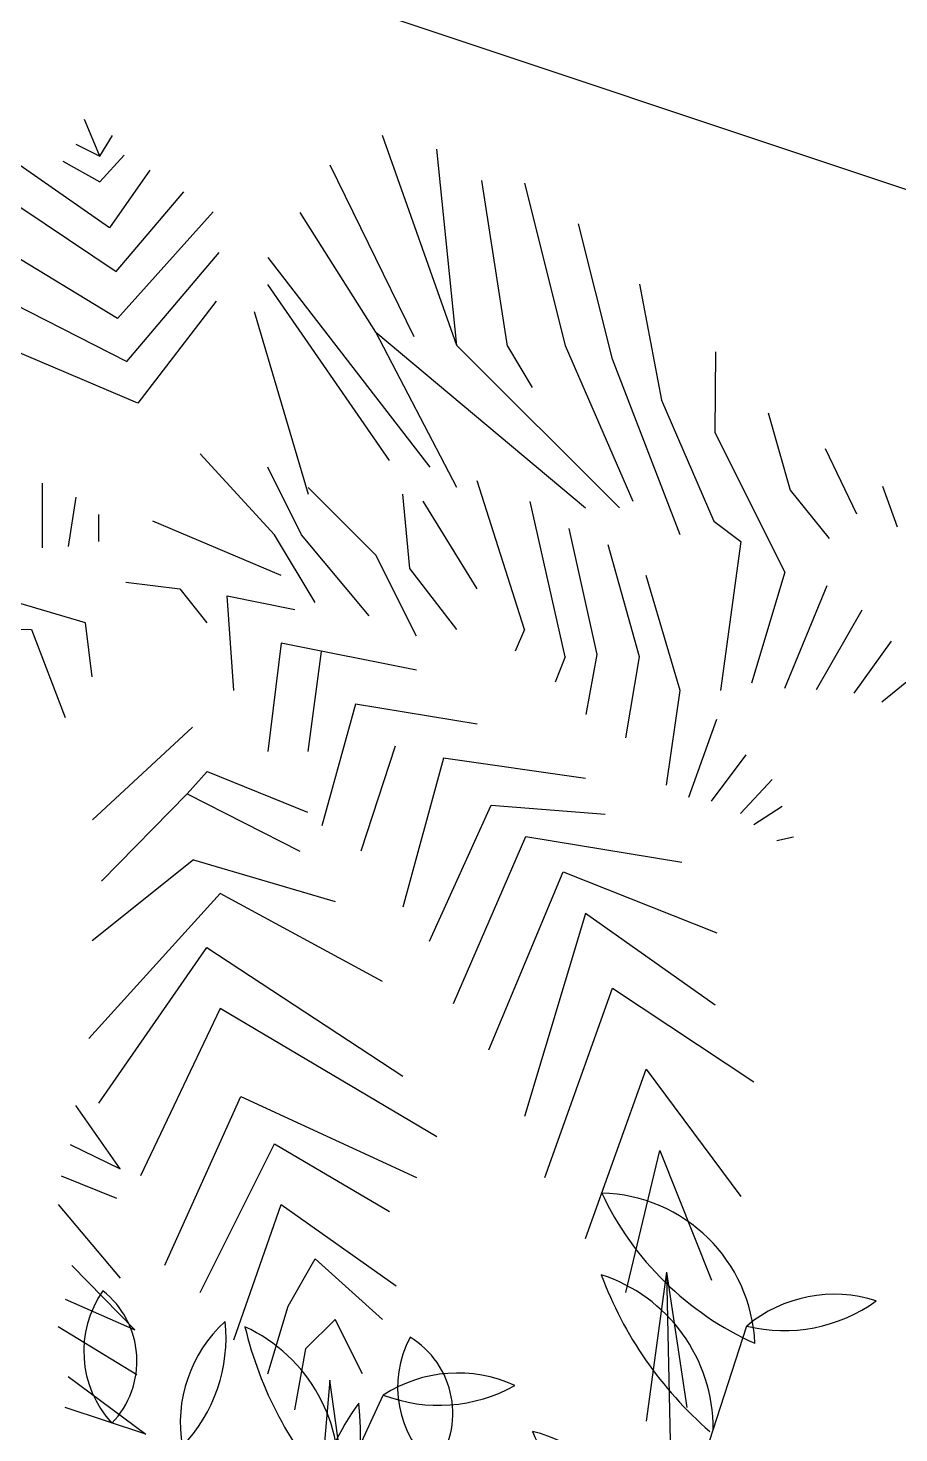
# Model space of a CAD drawing. Header units: inches. Extents: x -177 to 2825, y -2046 to -803.
# Drawn here: x 2236.18 to 2247.74, y -1225.18 to -1206.54 of the extents above; entities that cross this region are included whole.
import ezdxf

# ---------------------------------------------------------------- set-up
doc = ezdxf.new("R2010")
doc.units = ezdxf.units.IN
doc.header["$MEASUREMENT"] = 0

# ---------------------------------------------------------------- blocks, each defined once
blk = doc.blocks.new('A$C69026C4B')
for p, q in [((237.81, 716.97), (232.65, 729.35)), ((229.71, 721.02), (237.81, 716.97)), ((237.81, 716.97), (242.09, 723.95)), ((358.34, 653.15), (333.26, 723.95)), ((241.14, 692.84), (208.36, 715.62)), ((225.35, 715.22), (237.81, 708.32)), ((237.81, 708.32), (246.02, 717.28)), ((358.34, 653.15), (351.51, 719.27)), ((192.01, 712.44), (243.4, 678.07)), ((254.75, 712.28), (241.14, 692.84)), ((343.89, 656.09), (315.56, 713.87)), ((375.4, 652.91), (366.67, 708.79)), ((381.12, 707.84), (394.85, 653.15)), ((243.8, 662.28), (176.05, 703.31)), ((243.4, 678.07), (266.18, 704.9)), ((276.11, 698.23), (243.8, 662.28)), ((330.95, 657.67), (305.47, 697.92)), ((410.81, 648.55), (399.38, 694.19)), ((178.28, 682.76), (246.98, 647.75)), ((246.98, 647.75), (278.09, 684.5)), ((294.52, 682.76), (349.21, 612.11)), ((335.56, 614.41), (294.52, 673.63)), ((419.93, 673.79), (427.32, 634.73)), ((277.06, 668.07), (250.63, 633.7)), ((289.92, 664.58), (308.17, 602.98)), ((250.63, 633.7), (194.23, 657.67)), ((358.34, 605.29), (330.95, 657.67)), ((330.95, 657.67), (401.68, 598.38)), ((413.11, 598.38), (358.34, 653.15)), ((375.4, 652.91), (383.66, 639.02)), ((394.85, 653.15), (417.63, 600.68)), ((445.41, 623.78), (445.65, 651.01)), ((433.59, 589.25), (410.81, 648.55)), ((427.32, 634.73), (445.02, 593.86)), ((463.27, 630.37), (470.73, 604.33)), ((468.99, 576.71), (445.41, 623.78)), ((296.74, 589.25), (271.66, 616.64)), ((482.56, 618.38), (493.12, 596.4)), ((305.87, 589.25), (294.52, 612.11)), ((218.52, 584.97), (218.52, 606.72)), ((381.12, 557.34), (365.16, 607.51)), ((227.33, 585.36), (229.87, 602.03)), ((330.95, 582.43), (308.17, 605.29)), ((342.38, 577.9), (340.08, 602.98)), ((470.73, 604.33), (483.91, 588.06)), ((501.85, 605.68), (506.85, 591.95)), ((365.16, 571.08), (346.91, 600.68)), ((394.85, 548.22), (383.02, 600.52)), ((237.49, 587.03), (237.49, 596.16)), ((299.05, 575.6), (255.71, 593.86)), ((445.02, 593.86), (454.14, 587.03)), ((310.48, 566.47), (296.74, 589.25)), ((328.73, 561.95), (305.87, 589.25)), ((396.04, 591.48), (405.57, 548.93)), ((419.93, 548.22), (409.3, 585.92)), ((454.14, 587.03), (447.24, 536.87)), ((344.69, 555.12), (330.95, 582.43)), ((358.34, 557.34), (342.38, 577.9)), ((246.58, 573.3), (264.83, 571.08)), ((433.59, 536.87), (422.16, 575.6)), ((468.99, 576.71), (457.72, 539.25)), ((232.97, 559.65), (202.57, 568.62)), ((264.83, 571.08), (273.96, 559.65)), ((283.09, 536.87), (280.79, 568.77)), ((280.79, 568.77), (303.65, 564.17)), ((468.99, 537.66), (483.2, 572.27)), ((494.86, 563.93), (479.46, 537.1)), ((235.27, 541.39), (232.97, 559.65)), ((182.17, 558.14), (214.79, 557.34)), ((214.79, 557.34), (226.14, 527.74)), ((381.12, 557.34), (378.02, 550.12)), ((299.05, 552.82), (294.52, 516.31)), ((344.69, 543.69), (299.05, 552.82)), ((308.17, 516.31), (312.62, 549.96)), ((492.32, 535.91), (504.94, 553.45)), ((394.85, 548.22), (391.44, 539.64)), ((405.57, 548.93), (401.84, 528.77)), ((415.33, 520.91), (419.93, 548.22)), ((501.61, 532.98), (513.68, 542.74)), ((429.06, 504.88), (433.59, 536.87)), ((324.13, 532.26), (312.7, 491.22)), ((365.16, 525.44), (324.13, 532.26)), ((436.52, 500.91), (446.05, 527.18)), ((235.35, 493.21), (269.12, 524.48)), ((337.54, 518.05), (325.87, 482.65)), ((353.81, 514.01), (340.08, 463.84)), ((401.68, 507.18), (353.81, 514.01)), ((455.73, 515.12), (444.06, 499.56)), ((267.3, 501.94), (274.12, 509.48)), ((274.12, 509.48), (307.94, 495.83)), ((453.99, 495.35), (464.7, 506.78)), ((238.44, 472.57), (267.3, 501.94)), ((267.3, 501.94), (305.32, 482.65)), ((349.05, 452.33), (369.85, 498.21)), ((369.85, 498.21), (408.34, 495.11)), ((458.51, 491.62), (468.03, 497.81)), ((357.15, 431.3), (381.52, 487.57)), ((381.52, 487.57), (434.14, 478.92)), ((466.29, 486.3), (471.92, 487.49)), ((269.44, 479.79), (235.27, 452.49)), ((269.44, 479.79), (317.3, 465.75)), ((369.05, 415.74), (394.14, 475.67)), ((394.14, 475.67), (446.05, 455.11)), ((278.49, 468.44), (234.16, 419.47)), ((333.26, 438.76), (278.49, 468.44)), ((401.68, 461.62), (381.12, 393.2)), ((445.41, 430.74), (401.68, 461.62)), ((237.49, 397.72), (273.96, 450.19)), ((273.96, 450.19), (340.08, 406.85)), ((388.02, 372.64), (410.81, 436.54)), ((410.81, 436.54), (458.51, 404.94)), ((278.49, 429.63), (251.58, 373.19)), ((351.51, 386.37), (278.49, 429.63)), ((401.68, 352.16), (422.16, 409.15)), ((422.16, 409.15), (454.14, 366.21)), ((259.75, 343.11), (285.39, 400.02)), ((285.39, 400.02), (344.69, 372.64)), ((244.75, 375.58), (229.71, 396.93)), ((227.89, 383.75), (244.75, 375.58)), ((271.66, 333.9), (296.74, 384.07)), ((296.74, 384.07), (335.56, 361.21)), ((415.33, 333.9), (426.76, 381.77)), ((426.76, 381.77), (444.22, 338.03)), ((224.79, 373.19), (243.48, 365.65)), ((223.84, 363.51), (244.75, 338.75)), ((283.09, 317.95), (299.05, 363.51)), ((299.05, 363.51), (337.78, 336.13)), ((228.36, 343.03), (249.67, 321.28)), ((301.35, 329.3), (310.48, 345.25)), ((310.48, 345.25), (333.26, 324.78)), ((429.06, 340.73), (422.16, 290.56)), ((429.06, 340.73), (435.89, 295.09)), ((429.06, 340.73), (430.41, 278.58)), ((226.14, 331.6), (249.67, 321.28)), ((294.52, 306.52), (301.35, 329.3)), ((223.84, 322.47), (250.39, 306.28)), ((317.3, 324.78), (307.22, 314.93)), ((326.43, 306.52), (317.3, 324.78)), ((307.22, 314.93), (303.49, 294.3)), ((227.17, 305.57), (253.4, 286.12)), ((315.4, 304.38), (313.09, 276.99)), ((322.22, 256.51), (315.4, 304.38)), ((253.4, 286.12), (226.14, 295.09))]:
    blk.add_line(p, q)
at = {"linetype": 'ByBlock'}
for p, q in [((396.01, 137.4), (456.1, 322.61)), ((259.77, 140), (333.49, 299.33))]:
    blk.add_line(p, q, dxfattribs=at)
for centre, radius, start, end in [((405.93, 314.48), 52.95, 2.4729, 88.6145), ((501.15, 411.53), 103.78, 205.1527, 245.9348), ((528.65, 385.12), 129.78, 200.3878, 229.0632), ((390.16, 287.95), 54.62, 359.75, 72.0497), ((267.92, 314.02), 35.48, 144.8479, 222.8869), ((220.25, 310.8), 30.13, 316.0103, 51.7245), ((485.66, 287.14), 46.17, 72.2233, 129.8114), ((468.81, 373.68), 52.64, 256.0238, 306.0109), ((311.15, 289.91), 46.17, 132.2233, 189.8114), ((227.78, 318.59), 52.64, 316.0238, 6.0109), ((412.98, 352.74), 129.78, 193.5342, 222.2096), ((263.89, 272.79), 54.62, 352.8964, 65.1961), ((373.77, 302.02), 35.48, 151.7015, 229.7406), ((326.82, 293.13), 30.13, 322.8639, 58.5782), ((358.61, 260.59), 46.17, 65.3697, 122.9577), ((352.21, 348.52), 52.64, 249.1702, 299.1572), ((390.92, 247.78), 81.83, 143.3521, 190.9965), ((184.63, 284.11), 141.19, 338.197, 5.0866), ((668.64, 412.78), 311.34, 203.8113, 217.5003), ((370.36, 234.25), 54.52, 347.2702, 75.7188)]:
    blk.add_arc(centre, radius, start, end, dxfattribs=at)

msp = doc.modelspace()

# ---------------------------------------------------------------- linework, layer by layer
msp.add_line((2296.444, -1224.883), (2195.771, -1191.326))

# ---------------------------------------------------------------- block references
at = {"xscale": 0.03937007874015748, "yscale": 0.03937007874015748, "zscale": 0.03937007874015748}
msp.add_blockref('A$C69026C4B', (2227.765, -1236.465), dxfattribs=at)

doc.saveas('drawing.dxf')
